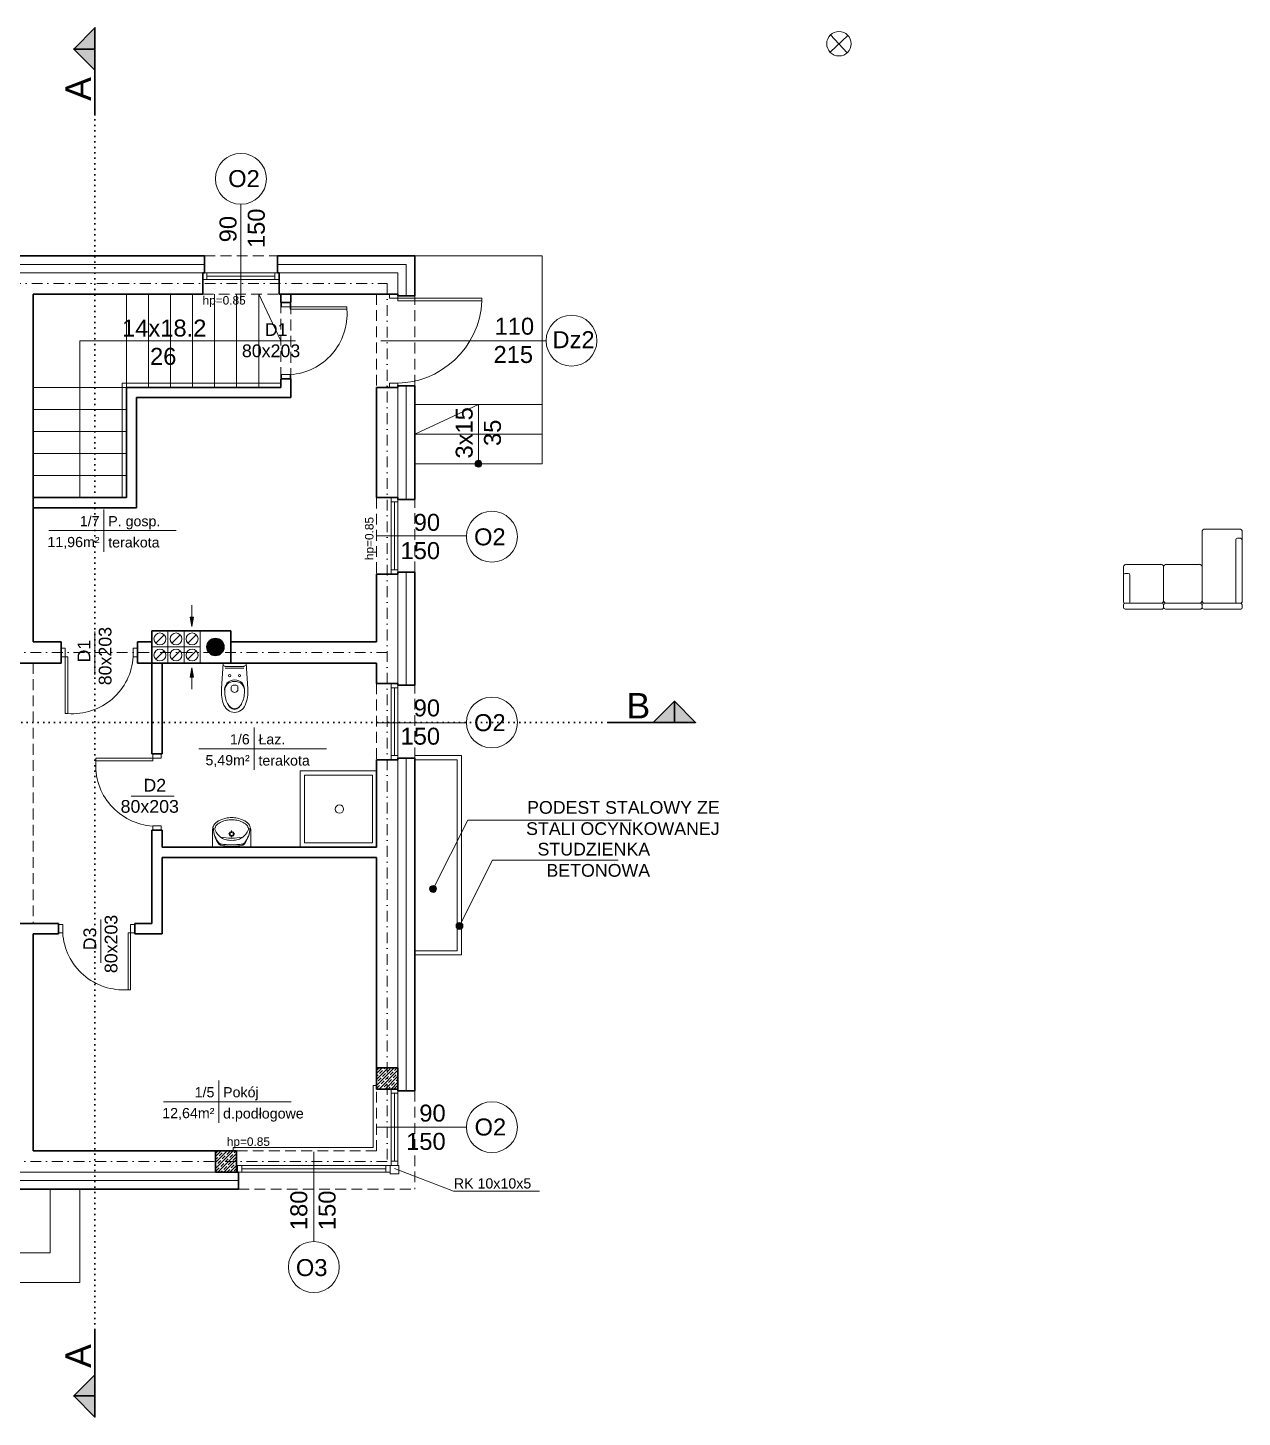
# Model space of a CAD drawing. Header units: millimetres. Extents: x -13512 to 19537, y -6523 to 6166.
# Drawn here: x 3902 to 5334, y 2899 to 4537 of the extents above; entities that cross this region are included whole.
import ezdxf

# ---------------------------------------------------------------- set-up
doc = ezdxf.new("R2010")
doc.units = ezdxf.units.MM
for name, pattern in [('DASHDOT', [25.4, 12.7, -6.35, 0, -6.35]), ('DASHED', [19.05, 12.7, -6.35]), ('DOT', [6.35, 0, -6.35])]:
    doc.linetypes.add(name, pattern=pattern)
doc.layers.get('0').update_dxf_attribs({"lineweight": 0})
doc.layers.add('A-meble', color=7, linetype='Continuous', lineweight=5, true_color=0x8a8a8a)
for name, color, linetype, lineweight in [('A-murowane', 3, 'Continuous', 35), ('A-osie', 7, 'DASHDOT', 5), ('A-p.widokowa', 6, 'Continuous', 15), ('A-pod', 6, 'DASHED', 15), ('A-schody', 2, 'Continuous', 5), ('A-stolarka', 1, 'Continuous', 5), ('A-w.ocieplenie', 4, 'BATTING', 5), ('A-wykończenie', 4, 'Continuous', 5), ('A17_OPIS_WARSTW', 22, 'Continuous', 9), ('B-linia przekrojowa', 255, 'DOT', 30), ('B-materiały', 9, 'Continuous', 0), ('B-opis', 7, 'Continuous', 0)]:
    doc.layers.add(name, color=color, linetype=linetype, lineweight=lineweight)
doc.layers.add('oznaczenia niedr', color=7, linetype='Continuous', lineweight=0, plot=False)
doc.layers.get('A17_OPIS_WARSTW').off()
doc.styles.add('APLUS', font='arial.ttf', dxfattribs={"width": 0.6})
doc.styles.get("Standard").update_dxf_attribs({"font": 'arial.ttf'})
doc.linetypes.add('BATTING', pattern='A,0.00254,-2.54,[134,ltypeshp.shx,S=2.54,R=0,X=-2.54,Y=0],-5.08,[134,ltypeshp.shx,S=2.54,R=180,X=2.54,Y=0],-2.54', length=10.16254)
pattern_1 = [(45, (0, 214.62), (-3.535534, 3.535534), []), (45, (3.525, 214.62), (-3.535534, 3.535534), [5, -2.5])]

# ---------------------------------------------------------------- blocks, each defined once
blk = doc.blocks.new('A$C7FE075C5')
at = {"layer": 'A-stolarka'}
for p, q in [((-5, 0), (-85, 0)), ((-85, -4), (-5, -4)), ((-85, -8), (-5, -8))]:
    blk.add_line(p, q, dxfattribs=at)
for points in [[(-90, 0), (-85, 0), (-85, -8), (-90, -8), (-90, 0)], [(-5, 0), (0, 0), (0, -8), (-5, -8), (-5, 0)]]:
    blk.add_lwpolyline(points, dxfattribs=at)
blk = doc.blocks.new('A$C6DA452C0')
at = {"layer": 'A-stolarka'}
for p, q in [((175, 8), (5, 8)), ((175, 4), (5, 4)), ((5, 0), (175, 0))]:
    blk.add_line(p, q, dxfattribs=at)
for points in [[(5, 0), (0, 0), (0, 8), (5, 8), (5, 0)], [(180, 0), (175, 0), (175, 8), (180, 8), (180, 0)]]:
    blk.add_lwpolyline(points, dxfattribs=at)
blk = doc.blocks.new('A$C4D3D61A9')
at = {"layer": 'A-stolarka'}
for points in [[(5, 5), (8, 5), (8, 72), (5, 72)], [(0, -5), (5, -5), (5, 5), (0, 5)], [(85, -5), (90, -5), (90, 5), (85, 5)]]:
    blk.add_lwpolyline(points, close=True, dxfattribs=at)
blk.add_arc((13.4, 0.4), 71.8, 3.6579, 94.2871, dxfattribs=at)
blk = doc.blocks.new('A$C2DDC75EF')
at = {"layer": 'B-opis'}
blk.add_line((35, -4.9), (35, 46.1), dxfattribs=at)
at = {"layer": 'B-opis', "insert": (14.4, 9.7), "char_height": 15, "attachment_point": 1, "rotation": 90}
blk.add_mtext_dynamic_manual_height_columns('D1\\P\\pi-26.902;80x203', width=13.143, gutter_width=12.5, heights=[0], dxfattribs=at)
blk = doc.blocks.new('A$C7B764E71')
at = {"layer": 'A-meble'}
for points in [[(-90, 0), (-90, 90), (0, 90), (0, 0)], [(-85, 5), (-85, 85), (-5, 85), (-5, 5)]]:
    blk.add_lwpolyline(points, close=True, dxfattribs=at)
blk.add_circle((-43.9, 45), 5, dxfattribs=at)
at = {"layer": 'A-meble', "style": 'APLUS', "width": 0.8, "flags": 9}
blk.add_attdef('ESTCODE', (-90, 90), '', height=0.0213, dxfattribs=at)
blk = doc.blocks.new('A$C19D832B9')
at = {"layer": 'A-meble'}
blk.add_lwpolyline([(49.5, -12.6, -0.108747), (30.3, -15.5), (0, -13.5), (0, 13.5), (30.3, 15.5, -0.108747), (49.5, 12.6, -0.297002), (58.1, 0, -0.297002)], format="xyb", close=True, dxfattribs=at)
for points in [[(2.9, -13.7), (3.8, -11.4, 0.092626), (3.9, -10.6), (3.9, 10.3, 0.110215), (3.7, 11.1), (2.5, 13.7)], [(33.4, -11.5, 0.140223), (47.8, -8.2, 0.280577), (53.5, 0, 0.280577), (47.8, 8.2, 0.140223), (33.4, 11.5, 0.496783), (19.9, 0, 0.496783), (33.4, -11.5, -0.492052), (21.8, 0, -0.492052), (33.4, 11.5)], [(32.2, -3.9), (28.2, -3.9, -0.414214), (26.2, -1.9), (26.2, 0), (26.2, 1.8, -0.414214), (28.2, 3.8), (32.2, 3.8)], [(47.6, -8.4, 0.255814), (54.7, 0, 0.255814), (47.6, 8.4)]]:
    blk.add_lwpolyline(points, format="xyb", dxfattribs=at)
blk.add_lwpolyline([(6.1, -11), (6.1, 10.7)], dxfattribs=at)
for centre in [(14.8, 5.8), (14.8, -5.8)]:
    blk.add_circle(centre, 1.28, dxfattribs=at)
blk.add_arc((30.4, 0), 4.2, 294.6859, 65.3141, dxfattribs=at)
blk = doc.blocks.new('A$C40803298')
at = {"layer": 'A-meble', "linetype": 'Continuous'}
for p, q in [((0, -22.5), (0, 22.5)), ((0, 22.5), (19.5, 22.5)), ((0, 7.1), (0, -7.1)), ((15.6, 3.8), (15.6, 1.4)), ((11.8, 0), (14.2, 0)), ((15.6, -1.4), (15.6, -3.8)), ((17.1, 0), (19.5, 0)), ((0, -22.5), (19.5, -22.5))]:
    blk.add_line(p, q, dxfattribs=at)
for points in [[(22.5, 21.3), (20, 21.3), (17.5, 21), (15, 20.5), (12.5, 19.8), (10.2, 18.9), (7.9, 17.7), (5.7, 16.4), (3.7, 15)], [(22.5, 21.3), (20.1, 21.3), (17.8, 21), (15.4, 20.5), (13.1, 19.8), (10.9, 18.8), (8.8, 17.7), (6.8, 16.4), (5, 15)], [(20.7, 19.7), (19.2, 19.1), (17.8, 18.4), (16.5, 17.5), (15.2, 16.6), (14, 15.6), (12.9, 14.4), (11.9, 13.2), (11, 12)], [(29.2, 18.2), (28.2, 19.2), (27.2, 20.1), (26.1, 20.9), (24.9, 21.5), (23.6, 22), (22.2, 22.3), (20.9, 22.5), (19.5, 22.5)], [(26.4, 17.4), (25.9, 18), (25.2, 18.5), (24.6, 18.9), (23.8, 19.2), (23.1, 19.5), (22.3, 19.7), (21.5, 19.7), (20.7, 19.7)], [(31.7, 6.2), (31.4, 7.7), (30.9, 9.2), (30.4, 10.7), (29.8, 12.1), (29.1, 13.5), (28.3, 14.9), (27.4, 16.2), (26.4, 17.4)], [(31.1, 15.2), (30.9, 15.6), (30.7, 16), (30.5, 16.4), (30.2, 16.8), (30, 17.2), (29.7, 17.5), (29.4, 17.9), (29.2, 18.2)], [(2.4, 12.9), (2, 11.3), (1.7, 9.7), (1.5, 8.1), (1.3, 6.5), (1.1, 4.9), (1, 3.2), (0.9, 1.6), (0.9, 0)], [(0.9, 0), (0.9, -1.6), (1, -3.2), (1.1, -4.8), (1.3, -6.5), (1.5, -8.1), (1.7, -9.7), (2, -11.3), (2.3, -12.9)], [(3.7, 15), (3.4, 14.7), (3.2, 14.5), (3, 14.3), (2.8, 14), (2.7, 13.8), (2.6, 13.5), (2.4, 13.2), (2.4, 12.9)], [(3.7, 12.7), (3.5, 11.1), (3.3, 9.5), (3.1, 7.9), (3, 6.4), (2.9, 4.8), (2.8, 3.2), (2.8, 1.6), (2.8, 0)], [(2.8, 0), (2.8, -1.6), (2.8, -3.2), (2.9, -4.8), (3, -6.3), (3.1, -7.9), (3.3, -9.5), (3.5, -11.1), (3.7, -12.7)], [(5, 15), (4.7, 14.8), (4.5, 14.5), (4.3, 14.2), (4.1, 13.9), (4, 13.6), (3.8, 13.3), (3.8, 13), (3.7, 12.7)], [(11, 12), (10.2, 10.6), (9.6, 9.2), (9, 7.7), (8.6, 6.2), (8.3, 4.7), (8.1, 3.1), (8, 1.6), (8.1, 0)], [(8.1, 0), (8, -1.6), (8.1, -3.1), (8.3, -4.7), (8.6, -6.2), (9, -7.7), (9.6, -9.2), (10.2, -10.6), (11, -12)], [(11.7, 12.6), (11.3, 9.4), (11, 6.3), (10.8, 3.2), (10.7, 0), (10.8, -3.2), (11, -6.3), (11.3, -9.5), (11.7, -12.6)], [(34.9, 1.6), (34.8, 3.3), (34.5, 5.1), (34.2, 6.9), (33.7, 8.6), (33.2, 10.3), (32.6, 12), (31.9, 13.6), (31.1, 15.2)], [(31.7, -6.2), (32, -4.7), (32.3, -3.1), (32.4, -1.6), (32.4, 0), (32.4, 1.6), (32.3, 3.1), (32, 4.7), (31.7, 6.2)], [(34.9, -1.6), (35, -1.2), (35, -0.8), (35, -0.4), (35, 0), (35, 0.4), (35, 0.8), (35, 1.2), (34.9, 1.6)], [(2.3, -12.9), (2.4, -13.2), (2.5, -13.4), (2.7, -13.7), (2.8, -14), (3, -14.3), (3.2, -14.5), (3.4, -14.7), (3.7, -14.9)], [(3.7, -12.7), (3.7, -13), (3.8, -13.3), (3.9, -13.6), (4.1, -13.9), (4.3, -14.2), (4.5, -14.5), (4.7, -14.7), (4.9, -15)], [(3.7, -14.9), (5.7, -16.4), (7.9, -17.7), (10.1, -18.8), (12.5, -19.8), (14.9, -20.5), (17.4, -21), (19.9, -21.3), (22.5, -21.3)], [(4.9, -15), (6.8, -16.4), (8.8, -17.7), (10.9, -18.8), (13.1, -19.7), (15.4, -20.5), (17.7, -21), (20.1, -21.3), (22.5, -21.3)], [(11, -12), (11.9, -13.2), (12.9, -14.4), (14, -15.6), (15.2, -16.6), (16.5, -17.5), (17.8, -18.4), (19.2, -19.1), (20.7, -19.7)], [(26.4, -17.4), (27.4, -16.2), (28.3, -14.9), (29.1, -13.5), (29.8, -12.1), (30.4, -10.7), (30.9, -9.2), (31.4, -7.7), (31.7, -6.2)], [(29.2, -18.2), (29.4, -17.9), (29.7, -17.5), (30, -17.2), (30.2, -16.8), (30.5, -16.4), (30.7, -16), (30.9, -15.6), (31.1, -15.2)], [(31.1, -15.2), (31.9, -13.6), (32.6, -12), (33.2, -10.3), (33.7, -8.6), (34.2, -6.9), (34.5, -5.1), (34.8, -3.3), (34.9, -1.6)], [(19.5, -22.5), (20.9, -22.5), (22.2, -22.3), (23.6, -22), (24.9, -21.5), (26.1, -20.9), (27.2, -20.1), (28.2, -19.2), (29.2, -18.2)], [(20.7, -19.7), (21.5, -19.7), (22.3, -19.7), (23.1, -19.5), (23.8, -19.2), (24.6, -18.9), (25.2, -18.5), (25.9, -18), (26.4, -17.4)]]:
    blk.add_lwpolyline(points, dxfattribs=at)
for points in [[(12.7, 0), (13.5, -2.1), (15.6, -2.9), (17.8, -2.1), (18.6, 0), (17.8, 2.1), (15.6, 2.9), (13.5, 2.1)], [(13.5, 0), (14.1, -1.5), (15.6, -2.1), (17.2, -1.5), (17.8, 0), (17.2, 1.5), (15.6, 2.1), (14.1, 1.5)]]:
    blk.add_lwpolyline(points, close=True, dxfattribs=at)
blk = doc.blocks.new('A$C206D636A')
at = {"layer": 'A-murowane'}
h = blk.add_hatch(color=256, dxfattribs=at)
h.dxf.hatch_style = 1
h.paths.add_polyline_path([(-180, -416, 1), (-200, -416, 0.178765), (-197.6, -422.5), (-182.4, -422.5, 0.178765)])
h.paths.add_polyline_path([(-182.4, -422.5), (-197.6, -422.5, 0.460566)])
for p, q in [((-265, -397), (-265, -435)), ((-265, -397), (-172, -397)), ((-172, -397), (-172, -435))]:
    blk.add_line(p, q, dxfattribs=at)
blk.add_circle((-190, -416), 10, dxfattribs=at)
at = {"layer": 'A-p.widokowa'}
for p, q in [((-260.4, -411.4), (-250.6, -401.6)), ((-246, -397), (-246, -435)), ((-241.4, -411.4), (-231.6, -401.6)), ((-227, -397), (-227, -435)), ((-222.4, -411.4), (-212.6, -401.6)), ((-208, -397), (-208, -435)), ((-265, -416), (-208, -416)), ((-260.4, -430.4), (-250.6, -420.6)), ((-241.4, -430.4), (-231.6, -420.6)), ((-222.4, -430.4), (-212.6, -420.6))]:
    blk.add_line(p, q, dxfattribs=at)
for centre in [(-255.5, -406.5), (-236.5, -406.5), (-217.5, -406.5), (-255.5, -425.5), (-236.5, -425.5), (-217.5, -425.5)]:
    blk.add_circle(centre, 7, dxfattribs=at)
blk = doc.blocks.new('A$C3D9378BC')
at = {"layer": 'A-p.widokowa'}
h = blk.add_hatch(color=256, dxfattribs=at)
h.dxf.hatch_style = 1
h.paths.add_polyline_path([(2, 25), (0, 14.1), (3.9, 14.1)])
blk.add_lwpolyline([(3.9, 14.1), (2, 25), (0, 14.1)], close=True, dxfattribs=at)
blk.add_lwpolyline([(2, 14.1), (2, 0)], dxfattribs=at)
blk = doc.blocks.new('A$C31ED699E')
at = {"layer": 'A-stolarka'}
for points in [[(-10, 110), (-10, 105), (0, 105), (0, 110)], [(0, 105), (0, 102), (99.1, 102), (99.1, 105)], [(-10, 5), (-10, 0), (0, 0), (0, 5)]]:
    blk.add_lwpolyline(points, close=True, dxfattribs=at)
blk.add_arc((-2.6, 106.8), 101.9, 268.6726, 357.2758, dxfattribs=at)
blk = doc.blocks.new('A$C560A2D75')
at = {"layer": 'A-murowane'}
h = blk.add_hatch(color=256, dxfattribs=at)
h.dxf.hatch_style = 1
h.paths.add_polyline_path([(-78.5, 25), (-53.5, 0), (-103.5, 0)])
blk.add_line((-103.5, 0), (0, 0), dxfattribs=at)
blk.add_lwpolyline([(-78.5, 0), (-78.5, 25), (-53.5, 0), (-103.5, 0), (-78.5, 25)], dxfattribs=at)
blk = doc.blocks.new('A$C7E556D42')
at = {"layer": 'B-linia przekrojowa'}
for p, q in [((-877, -1515.3), (-877, 18.8)), ((-2027.5, -800), (-272.5, -800))]:
    blk.add_line(p, q, dxfattribs=at)
at = {"layer": 'A17_OPIS_WARSTW', "xscale": -1, "rotation": 90}
blk.add_blockref('A$C560A2D75', (-877, -84.7), dxfattribs=at)
at = {"layer": 'A17_OPIS_WARSTW'}
blk.add_blockref('A$C560A2D75', (-2027.5, -800), dxfattribs=at)
at = {"layer": 'A17_OPIS_WARSTW', "xscale": -1}
blk.add_blockref('A$C560A2D75', (-272.5, -800), dxfattribs=at)
at = {"layer": 'A17_OPIS_WARSTW', "rotation": 90}
blk.add_blockref('A$C560A2D75', (-877, -1515.3), dxfattribs=at)
at = {"layer": 'B-opis', "char_height": 30, "rotation": 90}
for insert, attachment_point in [((-911.8, -39.3), 3), ((-911.8, -1560.7), 1)]:
    blk.add_mtext_dynamic_manual_height_columns('A', width=13.143, gutter_width=12.5, heights=[0], dxfattribs=dict(at, insert=insert, attachment_point=attachment_point))
at = {"layer": 'B-opis', "char_height": 30, "attachment_point": 1}
for insert in [(-2072.8, -765.2), (-250.4, -765.2)]:
    blk.add_mtext_dynamic_manual_height_columns('B', width=13.143, gutter_width=12.5, heights=[0], dxfattribs=dict(at, insert=insert))

msp = doc.modelspace()

# ---------------------------------------------------------------- hatches: boundary and pattern name
at = {"layer": 'A-schody', "ltscale": 0.8}
h = msp.add_hatch(color=256, dxfattribs=at)
h.dxf.hatch_style = 1
edge = h.paths.add_edge_path()
edge.add_arc((4433.3, 4023.3), 4.09, 0, 360)
at = {"layer": 'B-materiały'}
h = msp.add_hatch(dxfattribs=at)
h.set_pattern_fill('JIS_STN_1E', color=256, scale=5)
h.set_pattern_definition(pattern_1)
h.paths.add_polyline_path([(4338.3, 3311.3), (4338.3, 3286.3), (4313.3, 3286.3), (4313.3, 3311.3)])
h = msp.add_hatch(dxfattribs=at)
h.set_pattern_fill('JIS_STN_1E', color=256, scale=5)
h.set_pattern_definition(pattern_1)
h.paths.add_polyline_path([(4148.3, 3213.3), (4148.3, 3188.3), (4123.3, 3188.3), (4123.3, 3213.3)])
at = {"layer": 'B-opis'}
h = msp.add_hatch(color=256, dxfattribs=at)
h.dxf.hatch_style = 1
edge = h.paths.add_edge_path()
edge.add_arc((4379.9, 3522.1), 4.09, 0, 360)
h = msp.add_hatch(color=256, dxfattribs=at)
h.dxf.hatch_style = 1
edge = h.paths.add_edge_path()
edge.add_arc((4411, 3478.5), 4.09, 0, 360)

# ---------------------------------------------------------------- linework, layer by layer
at = {"layer": 'A-meble'}
for p, q in [((5286.4, 3862), (5286.4, 3943.1)), ((5289.8, 3946.2), (5330.3, 3946.2)), ((5326.1, 3933.6), (5326.1, 3860.7)), ((5331.6, 3935.5), (5328.2, 3935.5)), ((5333.7, 3862), (5333.7, 3943.1)), ((5333.7, 3933.6), (5333.7, 3860.7)), ((5193.7, 3862), (5193.7, 3901.6)), ((5197.2, 3904.7), (5237.6, 3904.7)), ((5241.1, 3862), (5241.1, 3901.6)), ((5244.5, 3904.7), (5282.9, 3904.7)), ((5193.7, 3892.1), (5193.7, 3860.7)), ((5195.8, 3894), (5199.2, 3894)), ((5201.3, 3892.1), (5201.3, 3860.7)), ((5193.7, 3853.8), (5193.7, 3856.9)), ((5195.8, 3858.8), (5239, 3858.8)), ((5195.8, 3851.9), (5239, 3851.9)), ((5241.1, 3853.8), (5241.1, 3856.9)), ((5243.2, 3858.8), (5284.3, 3858.8)), ((5243.2, 3851.9), (5284.3, 3851.9)), ((5286.4, 3853.8), (5286.4, 3856.9)), ((5286.4, 3853.8), (5286.4, 3856.9)), ((5288.4, 3858.8), (5331.6, 3858.8)), ((5288.4, 3851.9), (5331.6, 3851.9)), ((5333.7, 3853.8), (5333.7, 3856.9))]:
    msp.add_line(p, q, dxfattribs=at)
for centre, major_axis, start_param, end_param in [((5289.8, 3943.1), (-3.46, 0), -1.570796, 0), ((5328.2, 3933.6), (-2.07, 0), 4.712389, 6.283185), ((5330.3, 3943.1), (-3.46, 0), 3.141593, 4.712389), ((5331.6, 3933.6), (-2.07, 0), 3.141593, 4.712389), ((5197.2, 3901.6), (-3.46, 0), -1.570796, 0), ((5237.6, 3901.6), (-3.46, 0), 3.141593, 4.712389), ((5244.5, 3901.6), (-3.46, 0), -1.570796, 0), ((5282.9, 3901.6), (-3.46, 0), 3.141593, 4.712389), ((5195.8, 3892.1), (-2.07, 0), 4.712389, 6.283185), ((5199.2, 3892.1), (-2.07, 0), 3.141593, 4.712389), ((5195.8, 3860.7), (-2.07, 0), 0, 1.570796), ((5195.8, 3856.9), (-2.07, 0), 4.712389, 6.283185), ((5195.8, 3853.8), (-2.07, 0), 0, 1.570796), ((5199.2, 3860.7), (-2.07, 0), 1.570796, 3.141593), ((5237.6, 3862), (-3.46, 0), 1.570796, 3.141593), ((5239, 3856.9), (-2.07, 0), 3.141593, 4.712389), ((5239, 3853.8), (-2.07, 0), 1.570796, 3.141593), ((5244.5, 3862), (-3.46, 0), 0, 1.570796), ((5243.2, 3856.9), (-2.07, 0), 4.712389, 6.283185), ((5243.2, 3853.8), (-2.07, 0), 0, 1.570796), ((5282.9, 3862), (-3.46, 0), 1.570796, 3.141593), ((5284.3, 3856.9), (-2.07, 0), 3.141593, 4.712389), ((5284.3, 3853.8), (-2.07, 0), 1.570796, 3.141593), ((5289.8, 3862), (-3.46, 0), 0, 1.570796), ((5288.4, 3856.9), (-2.07, 0), 4.712389, 6.283185), ((5288.4, 3853.8), (-2.07, 0), 0, 1.570796), ((5328.2, 3860.7), (-2.07, 0), 0, 1.570796), ((5331.6, 3860.7), (-2.07, 0), 1.570796, 3.141593), ((5331.6, 3856.9), (-2.07, 0), 3.141593, 4.712389), ((5331.6, 3853.8), (-2.07, 0), 1.570796, 3.141593)]:
    msp.add_ellipse(centre, major_axis=major_axis, ratio=0.909091, start_param=start_param, end_param=end_param, dxfattribs=at)
at = {"layer": 'A-murowane'}
for p, q in [((3831.3, 4268.3), (4110.3, 4268.3)), ((4196.3, 4268.3), (4358.3, 4268.3)), ((4358.3, 4268.3), (4358.3, 4221.3)), ((4108.3, 4223.3), (4108.3, 4248.3)), ((4198.3, 4223.3), (4198.3, 4248.3)), ((3908.3, 4223.3), (4108.3, 4223.3)), ((3908.3, 4223.3), (3908.3, 3813.3)), ((4198.3, 4223.3), (4313.3, 4223.3)), ((4200.3, 4213.3), (4200.3, 4223.3)), ((4200.3, 4213.3), (4212.3, 4213.3)), ((4212.3, 4213.3), (4212.3, 4223.3)), ((4313.3, 4223.3), (4313.3, 4223.3)), ((4313.3, 4223.3), (4338.3, 4223.3)), ((4018.3, 4113.3), (4018.3, 3983.3)), ((4018.3, 4113.3), (4200.3, 4113.3)), ((4200.3, 4113.3), (4200.3, 4123.3)), ((4200.3, 4123.3), (4212.3, 4123.3)), ((4212.3, 4101.3), (4212.3, 4123.3)), ((4313.3, 4113.3), (4338.3, 4113.3)), ((4313.3, 4113.3), (4313.3, 3983.3)), ((4358.3, 4115.3), (4358.3, 3981.3)), ((4030.3, 4101.3), (4030.3, 3971.3)), ((4030.3, 4101.3), (4212.3, 4101.3)), ((4018.3, 3983.3), (3908.3, 3983.3)), ((4313.3, 3983.3), (4338.3, 3983.3)), ((4338.3, 3983.3), (4338.3, 3981.3)), ((4338.3, 3981.3), (4358.3, 3981.3)), ((4030.3, 3971.3), (3908.3, 3971.3)), ((4313.3, 3893.3), (4338.3, 3893.3)), ((4313.3, 3893.3), (4313.3, 3813.3)), ((4338.3, 3895.3), (4358.3, 3895.3)), ((4338.3, 3893.3), (4338.3, 3895.3)), ((4358.3, 3895.3), (4358.3, 3762.3)), ((3941.3, 3813.3), (3908.3, 3813.3)), ((3941.3, 3813.3), (3941.3, 3788.3)), ((4031.3, 3813.3), (4031.3, 3788.3)), ((4031.3, 3813.3), (4048.3, 3813.3)), ((4131.3, 3813.3), (4130.3, 3813.3)), ((4313.3, 3813.3), (4141.3, 3813.3)), ((3941.3, 3788.3), (3439.3, 3788.3)), ((4313.3, 3788.3), (4031.3, 3788.3)), ((4048.3, 3788.3), (4048.3, 3681.3)), ((4060.3, 3788.3), (4060.3, 3681.3)), ((4313.3, 3788.3), (4313.3, 3764.3)), ((4313.3, 3764.3), (4338.3, 3764.3)), ((4338.3, 3764.3), (4338.3, 3762.3)), ((4338.3, 3762.3), (4358.3, 3762.3)), ((4048.3, 3681.3), (4060.3, 3681.3)), ((4313.3, 3674.3), (4338.3, 3674.3)), ((4313.3, 3674.3), (4313.3, 3571.3)), ((4338.3, 3676.3), (4358.3, 3676.3)), ((4338.3, 3674.3), (4338.3, 3676.3)), ((4358.3, 3284.3), (4358.3, 3676.3)), ((4048.3, 3591.3), (4060.3, 3591.3)), ((4048.3, 3591.3), (4048.3, 3481.3)), ((4060.3, 3591.3), (4060.3, 3571.3)), ((4060.3, 3571.3), (4313.3, 3571.3)), ((4060.3, 3559.3), (4313.3, 3559.3)), ((4060.3, 3559.3), (4060.3, 3469.3)), ((4313.3, 3559.3), (4313.3, 3311.3)), ((3938.3, 3481.3), (3748.3, 3481.3)), ((3938.3, 3481.3), (3938.3, 3469.3)), ((4048.3, 3481.3), (4028.3, 3481.3)), ((4028.3, 3481.3), (4028.3, 3469.3)), ((3908.3, 3469.3), (3908.3, 3213.3)), ((3938.3, 3469.3), (3908.3, 3469.3)), ((4060.3, 3469.3), (4028.3, 3469.3)), ((4313.3, 3286.3), (4338.3, 3286.3)), ((4123.3, 3213.3), (3908.3, 3213.3)), ((3863.3, 3168.3), (4150.3, 3168.3))]:
    msp.add_line(p, q, dxfattribs=at)
for points in [[(4108.3, 4248.3), (4110.3, 4248.3), (4110.3, 4268.3)], [(4196.3, 4268.3), (4196.3, 4248.3), (4198.3, 4248.3)], [(4338.3, 4223.3), (4338.3, 4221.3), (4358.3, 4221.3)], [(4338.3, 4113.3), (4338.3, 4115.3), (4358.3, 4115.3)], [(4338.3, 3286.3), (4338.3, 3284.3), (4358.3, 3284.3)], [(4148.3, 3188.3), (4150.3, 3188.3), (4150.3, 3168.3)]]:
    msp.add_lwpolyline(points, dxfattribs=at)
for points in [[(4338.3, 3311.3), (4338.3, 3286.3), (4313.3, 3286.3), (4313.3, 3311.3)], [(4148.3, 3213.3), (4148.3, 3188.3), (4123.3, 3188.3), (4123.3, 3213.3)]]:
    msp.add_lwpolyline(points, close=True, dxfattribs=at)
at = {"layer": 'A-osie'}
for p, q in [((3090.8, 4235.8), (4325.8, 4235.8)), ((4325.8, 4235.8), (4325.8, 3200.8)), ((4325.8, 3800.8), (3090.8, 3800.8)), ((4325.8, 3200.8), (3090.8, 3200.8))]:
    msp.add_line(p, q, dxfattribs=at)
at = {"layer": 'A-p.widokowa'}
for points in [[(4358.3, 3679.3), (4413.3, 3679.3), (4413.3, 3444.3), (4358.3, 3444.3)], [(4358.3, 3674.3), (4408.3, 3674.3), (4408.3, 3449.3), (4358.3, 3449.3)], [(4309.3, 3217.3), (4309.3, 3290.3), (4313.3, 3290.3)], [(4309.3, 3217.3), (4144.3, 3217.3), (4144.3, 3213.3)]]:
    msp.add_lwpolyline(points, dxfattribs=at)
at = {"layer": 'A-pod'}
for p, q in [((4110.3, 4268.3), (4196.3, 4268.3)), ((4108.3, 4223.3), (4198.3, 4223.3)), ((4200.3, 4213.3), (4200.3, 4123.3)), ((4212.3, 4123.3), (4212.3, 4213.3)), ((4313.3, 4223.3), (4313.3, 4113.3)), ((4358.3, 4115.3), (4358.3, 4221.3)), ((4313.3, 3983.3), (4313.3, 3893.3)), ((4358.3, 3895.3), (4358.3, 3981.3)), ((3908.3, 3788.3), (3908.3, 3481.3)), ((4313.3, 3764.3), (4313.3, 3674.3)), ((4358.3, 3676.3), (4358.3, 3762.3)), ((4313.3, 3213.3), (4313.3, 3286.3)), ((4358.3, 3284.3), (4358.3, 3168.3)), ((4148.3, 3213.3), (4313.3, 3213.3)), ((4150.3, 3168.3), (4358.3, 3168.3))]:
    msp.add_line(p, q, dxfattribs=at)
at = {"layer": 'A-schody'}
for p, q in [((4358.3, 4268.3), (4508.3, 4268.3)), ((4508.3, 4023.3), (4508.3, 4268.3)), ((4018.3, 4113.3), (4018.3, 4223.3)), ((4044.3, 4113.3), (4044.3, 4223.3)), ((4070.3, 4113.3), (4070.3, 4223.3)), ((4096.3, 4113.3), (4096.3, 4223.3)), ((4122.3, 4113.3), (4122.3, 4223.3)), ((4148.3, 4113.3), (4148.3, 4223.3)), ((4174.3, 4113.3), (4174.3, 4223.3)), ((4200.3, 4168.3), (4174.3, 4223.3)), ((4200.3, 4168.3), (3963.3, 4168.3)), ((3963.3, 3983.3), (3963.3, 4168.3)), ((4018.3, 4113.3), (3908.3, 4113.3)), ((4013.3, 4118.3), (4013.3, 3983.3)), ((4013.3, 4118.3), (4200.3, 4118.3)), ((4018.3, 4087.3), (3908.3, 4087.3)), ((4358.3, 4093.3), (4508.3, 4093.3)), ((4433.3, 4093.3), (4358.3, 4058.3)), ((4433.3, 4023.3), (4433.3, 4093.3)), ((4018.3, 4061.3), (3908.3, 4061.3)), ((4358.3, 4058.3), (4508.3, 4058.3)), ((4018.3, 4035.3), (3908.3, 4035.3)), ((4358.3, 4023.3), (4508.3, 4023.3)), ((4018.3, 4009.3), (3908.3, 4009.3)), ((3928.3, 3168.3), (3928.3, 3093.3)), ((3963.3, 3168.3), (3963.3, 3058.3)), ((3488.3, 3093.3), (3928.3, 3093.3)), ((3453.3, 3058.3), (3963.3, 3058.3))]:
    msp.add_line(p, q, dxfattribs=at)
at = {"layer": 'A-schody', "ltscale": 0.8}
msp.add_circle((4433.3, 4023.3), 4.09, dxfattribs=at)
at = {"layer": 'A-stolarka'}
msp.add_lwpolyline([(4339.3, 3196.3), (4339.3, 3186.3), (4329.3, 3186.3), (4329.3, 3196.3), (4339.3, 3196.3)], dxfattribs=at)
at = {"layer": 'A-w.ocieplenie'}
for p, q in [((3831.3, 4258.3), (4110.3, 4258.3)), ((4196.3, 4258.3), (4348.3, 4258.3)), ((4348.3, 4221.3), (4348.3, 4258.3)), ((4348.3, 3981.3), (4348.3, 4115.3)), ((4348.3, 3762.3), (4348.3, 3895.3)), ((4348.3, 3284.3), (4348.3, 3676.3)), ((4150.3, 3178.3), (3873.3, 3178.3))]:
    msp.add_line(p, q, dxfattribs=at)
at = {"layer": 'A-wykończenie'}
for p, q in [((3833.3, 4248.3), (4108.3, 4248.3)), ((4108.3, 4248.3), (4110.3, 4248.3)), ((4196.3, 4248.3), (4338.3, 4248.3)), ((4338.3, 4248.3), (4338.3, 4223.3)), ((4338.3, 4223.3), (4338.3, 4221.3)), ((4338.3, 4113.3), (4338.3, 4115.3)), ((4338.3, 4113.3), (4338.3, 3983.3)), ((4338.3, 3893.3), (4338.3, 3764.3)), ((4338.3, 3764.3), (4338.3, 3762.3)), ((4338.3, 3674.3), (4338.3, 3676.3)), ((4338.3, 3674.3), (4338.3, 3311.3)), ((4123.3, 3188.3), (3883.3, 3188.3))]:
    msp.add_line(p, q, dxfattribs=at)
at = {"layer": 'B-opis'}
for p, q in [((4153.3, 4213.3), (4153.3, 4329.1)), ((4318.3, 4168.3), (4513, 4168.3)), ((3991.8, 3919.4), (3991.8, 3969.4)), ((3926.8, 3944.4), (4077, 3944.4)), ((4313.3, 3938.3), (4419.2, 3938.3)), ((4313.3, 3717.9), (4419.2, 3717.9)), ((4168.9, 3662.3), (4168.9, 3712.3)), ((4103.9, 3687.3), (4254.1, 3687.3)), ((4023.8, 3631.3), (4074.8, 3631.3)), ((4420.8, 3603.3), (4379.9, 3522.1)), ((4420.8, 3603.3), (4613.6, 3603.3)), ((4450.1, 3556), (4411, 3478.5)), ((4450.1, 3556), (4598.1, 3556)), ((3988.3, 3435.2), (3988.3, 3486.2)), ((4127.2, 3246.3), (4127.2, 3296.3)), ((4062.2, 3271.3), (4212.4, 3271.3)), ((4313.3, 3241.3), (4419.2, 3241.3)), ((4239.3, 3212.3), (4239.3, 3106.4)), ((4334.2, 3192.7), (4404.1, 3165.8)), ((4404.1, 3165.8), (4505.4, 3165.8))]:
    msp.add_line(p, q, dxfattribs=at)
for centre, radius in [((4153.3, 4359.1), 30), ((4543, 4168.3), 30), ((4449.2, 3937.3), 30), ((4449.2, 3718.3), 30), ((4379.9, 3522.1), 4.09), ((4411, 3478.5), 4.09), ((4449.2, 3241.3), 30), ((4239.3, 3076.4), 30)]:
    msp.add_circle(centre, radius, dxfattribs=at)
at = {"layer": 'oznaczenia niedr'}
for p, q in [((4868.8, 4528.1), (4847.8, 4508.4)), ((4858.3, 4518.3), (4848.5, 4528.8)), ((4858.3, 4518.3), (4868.2, 4507.8))]:
    msp.add_line(p, q, dxfattribs=at)
msp.add_circle((4858.3, 4518.3), 14.4, dxfattribs=at)

# ---------------------------------------------------------------- block references
for name, p in [('A$C31ED699E', (4338.3, 4113.3)), ('A$C206D636A', (4313.3, 4223.3))]:
    msp.add_blockref(name, p)
at = {"layer": 'A-meble'}
for name, p, rotation in [('A$C19D832B9', (4145.9, 3788.3), 270), ('A$C40803298', (4142.4, 3571.3), 90)]:
    msp.add_blockref(name, p, dxfattribs=dict(at, rotation=rotation))
at = {"layer": 'A-p.widokowa', "xscale": -1, "rotation": 180}
msp.add_blockref('A$C3D9378BC', (4093.5, 3856.6), dxfattribs=at)
at = {"layer": 'A-p.widokowa'}
msp.add_blockref('A$C3D9378BC', (4093.5, 3757.6), dxfattribs=at)
at = {"layer": 'A-schody'}
msp.add_blockref('A$C7B764E71', (4313.3, 3571.3), dxfattribs=at)
at = {"layer": 'A-stolarka'}
for name, p in [('A$C7FE075C5', (4198.3, 4248.3)), ('A$C2DDC75EF', (3946.3, 3779.4))]:
    msp.add_blockref(name, p, dxfattribs=at)
for name, p, rotation in [('A$C4D3D61A9', (4206.3, 4213.3), 270), ('A$C2DDC75EF', (4171.7, 4203.3), 270), ('A$C7FE075C5', (4338.3, 3893.3), 270), ('A$C7FE075C5', (4338.3, 3674.3), 270), ('A$C4D3D61A9', (4028.3, 3475.3), 180)]:
    msp.add_blockref(name, p, dxfattribs=dict(at, rotation=rotation))
at = {"layer": 'A-stolarka', "xscale": -1}
for name, p, rotation in [('A$C4D3D61A9', (3941.3, 3800.8), 180), ('A$C4D3D61A9', (4054.3, 3681.3), 90), ('A$C7FE075C5', (4330.3, 3196.3), 90.00000000000416), ('A$C6DA452C0', (4329.3, 3188.3), 4.156675004196587e-12)]:
    msp.add_blockref(name, p, dxfattribs=dict(at, rotation=rotation))
at = {"layer": 'B-linia przekrojowa'}
msp.add_blockref('A$C7E556D42', (4858.3, 4518.3), dxfattribs=at)

# ---------------------------------------------------------------- texts
at = {"layer": 'B-opis'}
for s, width, insert, char_height, attachment_point in [('O2', 13.143, (4138.3, 4369.4), 20, 1), ('hp=0.85', 49.006, (4108.1, 4220.9), 10, 1), ('\\pi-40.884;14x18.2\\P\\pi-7.9169;26', 13.143, (4054.1, 4193.2), 20, 1), ('\\pi-14.547;110\\P\\pi-15.768;215', 13.143, (4466.9, 4195.4), 20, 1), ('Dz2', 13.143, (4520.6, 4179.5), 20, 1), ('90\\P150', 13.143, (4388.1, 3964.2), 20, 3), ('1/7', 87.894, (3986.7, 3961.6), 12, 3), ('P. gosp.', 148.098, (3996.9, 3961.6), 12, 1), ('O2', 13.143, (4465.4, 3947.1), 20, 3), ('11,96m²', 87.894, (3986.7, 3937), 12, 3), ('terakota', 87.894, (3996.9, 3936.6), 12, 1), ('90\\P150', 13.143, (4388.1, 3745.5), 20, 3), ('O2', 13.143, (4465.4, 3728.1), 20, 3), ('1/6', 87.894, (4163.7, 3704.5), 12, 3), ('Łaz.', 148.098, (4174, 3704.5), 12, 1), ('5,49m²', 87.894, (4163.7, 3679.9), 12, 3), ('terakota', 87.894, (4174, 3679.5), 12, 1), ('D2\\P\\pi-26.902;80x203', 13.143, (4038.4, 3651.9), 15, 1), ('PODEST STALOWY ZE\\P STALI OCYNKOWANEJ{\\H1.0222x; }', 352.165, (4717.7, 3625.7), 15, 3), ('STUDZIENKA\\PBETONOWA', 222.244, (4635.7, 3576.5), 15, 3), ('1/5', 87.894, (4122.1, 3288.5), 12, 3), ('Pokój', 148.098, (4132.3, 3288.5), 12, 1), ('12,64m²', 87.894, (4122.1, 3263.9), 12, 3), ('d.podłogowe', 87.894, (4132.3, 3263.5), 12, 1), ('90\\P150', 13.143, (4394.7, 3267.9), 20, 3), ('O2', 13.143, (4466, 3251.5), 20, 3), ('hp=0.85', 49.006, (4136.7, 3229.3), 10, 1), ('RK 10x10x5', 148.098, (4495.6, 3181), 12, 3), ('O3', 13.143, (4255.4, 3085.8), 20, 3)]:
    msp.add_mtext_dynamic_manual_height_columns(s, width=width, gutter_width=12.5, heights=[0], dxfattribs=dict(at, insert=insert, char_height=char_height, attachment_point=attachment_point))
at = {"layer": 'B-opis', "rotation": 90}
for s, width, insert, char_height, attachment_point in [('\\pi-7.7191;90\\P\\pi-14.547;150', 13.143, (4128.1, 4292), 20, 1), ('\\pi-22.576;3x15 \\P\\pi-7.8214;35', 13.143, (4406.5, 4052), 20, 1), ('hp=0.85', 49.006, (4299.6, 3909.7), 10, 1), ('D3\\P\\pi-26.902;80x203', 13.143, (3967.7, 3449.8), 15, 1), ('\\pi-14.547;180\\P150', 13.143, (4265.2, 3134.5), 20, 7)]:
    msp.add_mtext_dynamic_manual_height_columns(s, width=width, gutter_width=12.5, heights=[0], dxfattribs=dict(at, insert=insert, char_height=char_height, attachment_point=attachment_point))

doc.saveas('drawing.dxf')
